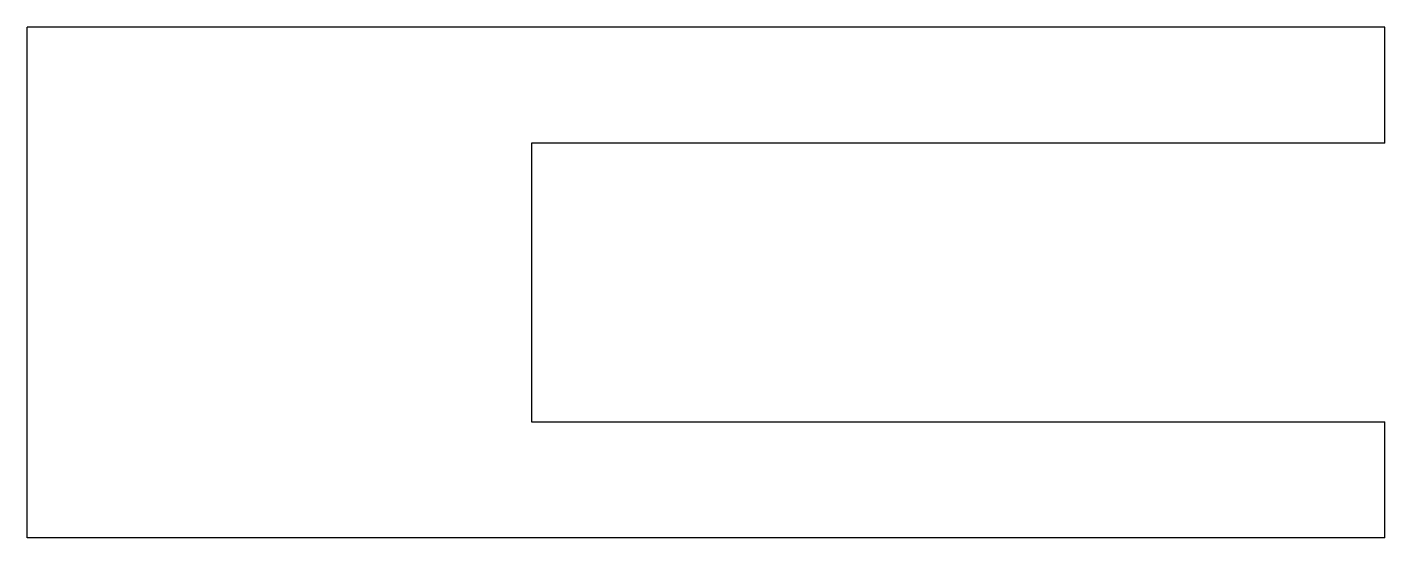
# Model space of a CAD drawing. Header units: metres. Extents: x -41.7 to 16.7, y -22 to 0.
import ezdxf

# ---------------------------------------------------------------- set-up
doc = ezdxf.new("R2010")
doc.units = ezdxf.units.M

msp = doc.modelspace()

# ---------------------------------------------------------------- linework, layer by layer
for points in [[(16.7, 0), (15.532, 0), (14.364, 0), (13.196, 0), (12.028, 0), (10.86, 0), (9.692, 0), (8.524, 0), (7.356, 0), (6.188, 0), (5.02, 0), (3.852, 0), (2.684, 0), (1.516, 0), (0.348, 0), (-0.82, 0), (-1.988, 0), (-3.156, 0), (-4.324, 0), (-5.492, 0), (-6.66, 0), (-7.828, 0), (-8.996, 0), (-10.164, 0), (-11.332, 0), (-12.5, 0), (-13.668, 0), (-14.836, 0), (-16.004, 0), (-17.172, 0), (-18.34, 0), (-19.508, 0), (-20.676, 0), (-21.844, 0), (-23.012, 0), (-24.18, 0), (-25.348, 0), (-26.516, 0), (-27.684, 0), (-28.852, 0), (-30.02, 0), (-31.188, 0), (-32.356, 0), (-33.524, 0), (-34.692, 0), (-35.86, 0), (-37.028, 0), (-38.196, 0), (-39.364, 0), (-40.532, 0), (-41.7, 0)], [(-41.7, -22), (-41.7, -21.56), (-41.7, -21.12), (-41.7, -20.68), (-41.7, -20.24), (-41.7, -19.8), (-41.7, -19.36), (-41.7, -18.92), (-41.7, -18.48), (-41.7, -18.04), (-41.7, -17.6), (-41.7, -17.16), (-41.7, -16.72), (-41.7, -16.28), (-41.7, -15.84), (-41.7, -15.4), (-41.7, -14.96), (-41.7, -14.52), (-41.7, -14.08), (-41.7, -13.64), (-41.7, -13.2), (-41.7, -12.76), (-41.7, -12.32), (-41.7, -11.88), (-41.7, -11.44), (-41.7, -11), (-41.7, -10.56), (-41.7, -10.12), (-41.7, -9.68), (-41.7, -9.24), (-41.7, -8.8), (-41.7, -8.36), (-41.7, -7.92), (-41.7, -7.48), (-41.7, -7.04), (-41.7, -6.6), (-41.7, -6.16), (-41.7, -5.72), (-41.7, -5.28), (-41.7, -4.84), (-41.7, -4.4), (-41.7, -3.96), (-41.7, -3.52), (-41.7, -3.08), (-41.7, -2.64), (-41.7, -2.2), (-41.7, -1.76), (-41.7, -1.32), (-41.7, -0.88), (-41.7, -0.44), (-41.7, 0)], [(16.7, -5), (16.7, -4.9), (16.7, -4.8), (16.7, -4.7), (16.7, -4.6), (16.7, -4.5), (16.7, -4.4), (16.7, -4.3), (16.7, -4.2), (16.7, -4.1), (16.7, -4), (16.7, -3.9), (16.7, -3.8), (16.7, -3.7), (16.7, -3.6), (16.7, -3.5), (16.7, -3.4), (16.7, -3.3), (16.7, -3.2), (16.7, -3.1), (16.7, -3), (16.7, -2.9), (16.7, -2.8), (16.7, -2.7), (16.7, -2.6), (16.7, -2.5), (16.7, -2.4), (16.7, -2.3), (16.7, -2.2), (16.7, -2.1), (16.7, -2), (16.7, -1.9), (16.7, -1.8), (16.7, -1.7), (16.7, -1.6), (16.7, -1.5), (16.7, -1.4), (16.7, -1.3), (16.7, -1.2), (16.7, -1.1), (16.7, -1), (16.7, -0.9), (16.7, -0.8), (16.7, -0.7), (16.7, -0.6), (16.7, -0.5), (16.7, -0.4), (16.7, -0.3), (16.7, -0.2), (16.7, -0.1), (16.7, 0)], [(16.7, -5), (15.966, -5), (15.232, -5), (14.498, -5), (13.764, -5), (13.03, -5), (12.296, -5), (11.562, -5), (10.828, -5), (10.094, -5), (9.36, -5), (8.626, -5), (7.892, -5), (7.158, -5), (6.424, -5), (5.69, -5), (4.956, -5), (4.222, -5), (3.488, -5), (2.754, -5), (2.02, -5), (1.286, -5), (0.552, -5), (-0.182, -5), (-0.916, -5), (-1.65, -5), (-2.384, -5), (-3.118, -5), (-3.852, -5), (-4.586, -5), (-5.32, -5), (-6.054, -5), (-6.788, -5), (-7.522, -5), (-8.256, -5), (-8.99, -5), (-9.724, -5), (-10.458, -5), (-11.192, -5), (-11.926, -5), (-12.66, -5), (-13.394, -5), (-14.128, -5), (-14.862, -5), (-15.596, -5), (-16.33, -5), (-17.064, -5), (-17.798, -5), (-18.532, -5), (-19.266, -5), (-20, -5)], [(-20, -5), (-20, -5.24), (-20, -5.48), (-20, -5.72), (-20, -5.96), (-20, -6.2), (-20, -6.44), (-20, -6.68), (-20, -6.92), (-20, -7.16), (-20, -7.4), (-20, -7.64), (-20, -7.88), (-20, -8.12), (-20, -8.36), (-20, -8.6), (-20, -8.84), (-20, -9.08), (-20, -9.32), (-20, -9.56), (-20, -9.8), (-20, -10.04), (-20, -10.28), (-20, -10.52), (-20, -10.76), (-20, -11), (-20, -11.24), (-20, -11.48), (-20, -11.72), (-20, -11.96), (-20, -12.2), (-20, -12.44), (-20, -12.68), (-20, -12.92), (-20, -13.16), (-20, -13.4), (-20, -13.64), (-20, -13.88), (-20, -14.12), (-20, -14.36), (-20, -14.6), (-20, -14.84), (-20, -15.08), (-20, -15.32), (-20, -15.56), (-20, -15.8), (-20, -16.04), (-20, -16.28), (-20, -16.52), (-20, -16.76), (-20, -17)], [(-20, -17), (-19.266, -17), (-18.532, -17), (-17.798, -17), (-17.064, -17), (-16.33, -17), (-15.596, -17), (-14.862, -17), (-14.128, -17), (-13.394, -17), (-12.66, -17), (-11.926, -17), (-11.192, -17), (-10.458, -17), (-9.724, -17), (-8.99, -17), (-8.256, -17), (-7.522, -17), (-6.788, -17), (-6.054, -17), (-5.32, -17), (-4.586, -17), (-3.852, -17), (-3.118, -17), (-2.384, -17), (-1.65, -17), (-0.916, -17), (-0.182, -17), (0.552, -17), (1.286, -17), (2.02, -17), (2.754, -17), (3.488, -17), (4.222, -17), (4.956, -17), (5.69, -17), (6.424, -17), (7.158, -17), (7.892, -17), (8.626, -17), (9.36, -17), (10.094, -17), (10.828, -17), (11.562, -17), (12.296, -17), (13.03, -17), (13.764, -17), (14.498, -17), (15.232, -17), (15.966, -17), (16.7, -17)], [(16.7, -22), (16.7, -21.9), (16.7, -21.8), (16.7, -21.7), (16.7, -21.6), (16.7, -21.5), (16.7, -21.4), (16.7, -21.3), (16.7, -21.2), (16.7, -21.1), (16.7, -21), (16.7, -20.9), (16.7, -20.8), (16.7, -20.7), (16.7, -20.6), (16.7, -20.5), (16.7, -20.4), (16.7, -20.3), (16.7, -20.2), (16.7, -20.1), (16.7, -20), (16.7, -19.9), (16.7, -19.8), (16.7, -19.7), (16.7, -19.6), (16.7, -19.5), (16.7, -19.4), (16.7, -19.3), (16.7, -19.2), (16.7, -19.1), (16.7, -19), (16.7, -18.9), (16.7, -18.8), (16.7, -18.7), (16.7, -18.6), (16.7, -18.5), (16.7, -18.4), (16.7, -18.3), (16.7, -18.2), (16.7, -18.1), (16.7, -18), (16.7, -17.9), (16.7, -17.8), (16.7, -17.7), (16.7, -17.6), (16.7, -17.5), (16.7, -17.4), (16.7, -17.3), (16.7, -17.2), (16.7, -17.1), (16.7, -17)], [(16.7, -22), (15.532, -22), (14.364, -22), (13.196, -22), (12.028, -22), (10.86, -22), (9.692, -22), (8.524, -22), (7.356, -22), (6.188, -22), (5.02, -22), (3.852, -22), (2.684, -22), (1.516, -22), (0.348, -22), (-0.82, -22), (-1.988, -22), (-3.156, -22), (-4.324, -22), (-5.492, -22), (-6.66, -22), (-7.828, -22), (-8.996, -22), (-10.164, -22), (-11.332, -22), (-12.5, -22), (-13.668, -22), (-14.836, -22), (-16.004, -22), (-17.172, -22), (-18.34, -22), (-19.508, -22), (-20.676, -22), (-21.844, -22), (-23.012, -22), (-24.18, -22), (-25.348, -22), (-26.516, -22), (-27.684, -22), (-28.852, -22), (-30.02, -22), (-31.188, -22), (-32.356, -22), (-33.524, -22), (-34.692, -22), (-35.86, -22), (-37.028, -22), (-38.196, -22), (-39.364, -22), (-40.532, -22), (-41.7, -22)]]:
    msp.add_lwpolyline(points)

doc.saveas('drawing.dxf')
